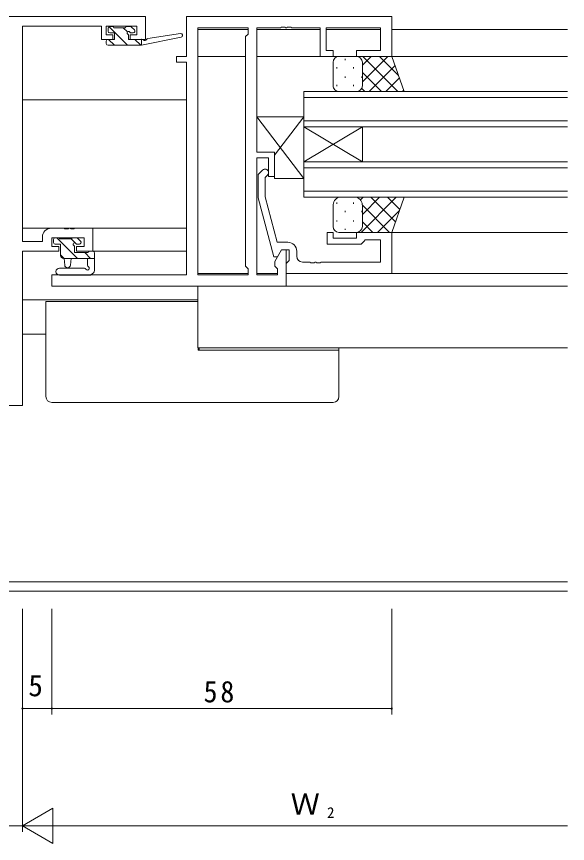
# Model space of a CAD drawing. Units: millimetres on the paper. Extents: x -420 to 373, y -297 to 267.
# Drawn here: x 136.3 to 230.3, y -20.1 to 120.9 of the extents above; entities that cross this region are included whole.
import ezdxf
from ezdxf.enums import TextEntityAlignment as Align

# ---------------------------------------------------------------- set-up
doc = ezdxf.new("R2010")
doc.units = ezdxf.units.MM
for name, color, linetype, lineweight in [('0-3_YKK_11', 7, 'Continuous', 9), ('0-4_YKK_12', 2, 'Continuous', 9), ('0-5_YKK_13', 4, 'Continuous', 9), ('0-6_YKK_D', 6, 'Continuous', 9)]:
    doc.layers.add(name, color=color, linetype=linetype, lineweight=lineweight)
doc.styles.add('ＭＳ ゴシック', font='')
doc.styles.get('ＭＳ ゴシック').set_extended_font_data('MS Gothic')

msp = doc.modelspace()

# ---------------------------------------------------------------- linework, layer by layer
at = {"layer": '0-3_YKK_11'}
for p, q in [((96.3, 120.946), (158.3, 120.946)), ((158.3, 120.946), (158.3, 117.046)), ((200.3, 120.946), (165.3, 120.946)), ((200.3, 114.146), (200.3, 120.946)), ((150.8, 119.316), (137.3, 119.316)), ((137.3, 119.316), (137.3, 82.576)), ((156.8, 119.316), (151.6, 119.316)), ((156.8, 117.846), (156.8, 119.316)), ((175.8, 119.016), (167.23, 119.016)), ((167.23, 119.016), (167.23, 76.876)), ((167.23, 119.016), (167.23, 76.876)), ((177.3, 97.846), (177.3, 119.016)), ((177.3, 119.016), (181.342, 119.016)), ((188.1, 119.016), (188.1, 114.146)), ((189.1, 115.146), (189.1, 119.016)), ((189.1, 119.016), (198.37, 119.016)), ((198.37, 119.016), (198.37, 115.146)), ((155.7, 117.846), (156.8, 117.846)), ((155.7, 117.046), (155.7, 117.846)), ((158.3, 117.046), (155.7, 117.046)), ((175.37, 78.376), (175.37, 117.516)), ((165.3, 113.146), (165.3, 76.876)), ((188.1, 114.146), (190.3, 114.146)), ((180.3, 97.846), (177.3, 97.846)), ((180.3, 93.646), (180.3, 97.846)), ((177.3, 76.876), (177.3, 96.846)), ((177.3, 96.846), (179.3, 96.846)), ((179.3, 96.846), (179.3, 93.646)), ((178.276, 94.77), (177.5, 93.994)), ((177.5, 93.994), (177.5, 90.049)), ((179.3, 93.646), (180.3, 93.646)), ((177.5, 90.049), (180.207, 79.946)), ((180.78, 82.446), (178.7, 90.207)), ((145.525, 84.726), (146.075, 84.726)), ((149.3, 84.846), (149.3, 80.946)), ((140.7, 82.576), (140.7, 83.346)), ((147.8, 83.216), (142.33, 83.216)), ((190.3, 84.146), (189.3, 84.146)), ((189.3, 84.146), (189.3, 82.146)), ((190.3, 83.146), (190.3, 84.146)), ((200.3, 84.146), (194.3, 84.146)), ((194.3, 84.146), (194.3, 83.146)), ((200.3, 77.146), (200.3, 84.146)), ((137.3, 82.576), (140.7, 82.576)), ((182.6, 82.446), (180.78, 82.446)), ((189.3, 82.146), (195.1, 82.146)), ((194.3, 83.146), (190.3, 83.146)), ((143.5, 80.946), (137.3, 80.946)), ((137.3, 80.946), (137.3, 54.646)), ((143.5, 81.746), (143.5, 80.946)), ((181.5, 81.146), (180.37, 79.189)), ((180.807, 79.946), (181.5, 81.146)), ((182.3, 81.146), (181.5, 81.146)), ((181.5, 81.146), (182.8, 81.146)), ((182.3, 74.946), (182.3, 81.146)), ((182.8, 81.146), (182.8, 79.346)), ((184.1, 80.076), (184.1, 80.946)), ((180.207, 79.946), (180.807, 79.946)), ((188.258, 79.076), (188.075, 78.956)), ((198.37, 79.076), (188.258, 79.076)), ((142.3, 76.876), (142.3, 74.946)), ((165.3, 76.876), (142.3, 76.876)), ((180.8, 76.876), (177.3, 76.876)), ((182.3, 77.146), (200.3, 77.146)), ((142.3, 74.946), (182.3, 74.946)), ((137.3, 54.646), (117.3, 54.646))]:
    msp.add_line(p, q, dxfattribs=at)
for points in [[(165.3, 120.946), (165.3, 114.146), (163.6, 114.146), (163.6, 113.146), (165.3, 113.146)], [(151.6, 119.316), (151.6, 117.846), (152.7, 117.846), (152.7, 117.046), (150.8, 117.046), (150.8, 119.316)], [(175.37, 117.516), (175.8, 117.946), (175.8, 119.016)], [(181.342, 119.016), (181.525, 119.136), (182.075, 119.136), (182.258, 119.016), (182.342, 119.016), (182.525, 119.136), (183.075, 119.136), (183.258, 119.016), (188.1, 119.016)], [(190.3, 114.146), (190.3, 115.146), (189.1, 115.146)], [(198.37, 115.146), (194.3, 115.146), (194.3, 114.146), (200.3, 114.146)], [(178.7, 90.207), (178.7, 93.497), (179.124, 93.922)], [(142.2, 84.846), (144.342, 84.846), (144.525, 84.726), (145.075, 84.726), (145.258, 84.846), (145.342, 84.846), (145.525, 84.726)], [(146.075, 84.726), (146.258, 84.846), (149.3, 84.846)], [(142.33, 83.216), (142.33, 81.746), (143.5, 81.746)], [(146.5, 81.746), (147.8, 81.746), (147.8, 83.216)], [(195.1, 82.146), (195.6, 82.646), (195.8, 82.846), (198.37, 82.846), (198.37, 79.076)], [(149.3, 80.946), (146.5, 80.946), (146.5, 81.746)], [(180.37, 79.189), (180.37, 78.376), (180.8, 77.946), (180.8, 76.876)], [(182.8, 79.346), (182.6, 79.146), (182.3, 78.846), (182.3, 77.146)], [(188.075, 78.956), (187.525, 78.956), (187.342, 79.076), (187.258, 79.076), (187.075, 78.956), (186.525, 78.956), (186.342, 79.076), (185.1, 79.076)], [(167.23, 76.876), (175.8, 76.876), (175.8, 77.946), (175.37, 78.376)]]:
    msp.add_lwpolyline(points, dxfattribs=at)
for centre, radius, start, end in [((178.7, 94.346), 0.6, 314.99998, 135), ((142.2, 83.346), 1.5, 90, 179.99998), ((182.6, 80.946), 1.5, 0, 89.99998), ((185.1, 80.076), 1, 180, 269.99998)]:
    msp.add_arc(centre, radius, start, end, dxfattribs=at)
at = {"layer": '0-4_YKK_12'}
for p, q in [((167.232, 118.746), (175.799, 118.746)), ((177.302, 118.746), (188.099, 118.746)), ((189.102, 118.746), (198.369, 118.746)), ((200.3, 118.746), (230.3, 118.746)), ((167.23, 114.146), (175.37, 114.146)), ((177.3, 114.146), (230.3, 114.146)), ((185.3, 108.146), (185.3, 102.146)), ((230.3, 108.146), (185.3, 108.146)), ((137.3, 106.746), (165.3, 106.746)), ((185.3, 107.146), (230.3, 107.146)), ((230.3, 103.146), (185.3, 103.146)), ((185.3, 102.146), (230.3, 102.146)), ((185.3, 102.146), (195.3, 96.146)), ((185.3, 96.146), (195.3, 102.146)), ((185.3, 102.146), (185.3, 96.146)), ((195.3, 102.146), (195.3, 96.146)), ((185.3, 96.146), (185.3, 90.146)), ((230.3, 96.146), (185.3, 96.146)), ((185.3, 95.146), (230.3, 95.146)), ((230.3, 91.146), (185.3, 91.146)), ((185.3, 90.146), (230.3, 90.146)), ((137.3, 84.846), (165.3, 84.846)), ((200, 84.146), (230.3, 84.146)), ((149, 80.946), (165.3, 80.946)), ((167.232, 77.146), (175.799, 77.146)), ((177.302, 77.146), (180.799, 77.146)), ((182.3, 77.146), (230.3, 77.146)), ((167.23, 74.946), (167.23, 64.446)), ((182, 74.946), (230.3, 74.946)), ((137.3, 72.646), (167.23, 72.646)), ((137.3, 66.767), (141.3, 66.767)), ((167.23, 64.446), (230.3, 64.446)), ((24.3, 24.576), (230.3, 24.576)), ((24.3, 22.946), (230.3, 22.946))]:
    msp.add_line(p, q, dxfattribs=at)
at = {"layer": '0-5_YKK_13'}
for p, q in [((151.9, 118.446), (151.9, 118.946)), ((152.07, 119.216), (155.24, 116.046)), ((152.2, 119.246), (152.7, 119.246)), ((152.9, 119.046), (154.9, 119.046)), ((154.485, 119.046), (155.216, 118.315)), ((155.1, 119.246), (155.7, 119.246)), ((155.912, 119.158), (156.412, 118.658)), ((151.9, 117.046), (153, 117.046)), ((151.995, 117.046), (152.995, 116.046)), ((153, 118.146), (152.2, 118.146)), ((153, 117.046), (153, 118.146)), ((155.4, 117.685), (155.4, 117.046)), ((155.4, 117.046), (157.598, 117.046)), ((156.2, 118.146), (155.861, 118.146)), ((156.485, 117.046), (157.485, 116.046)), ((157.598, 116.046), (164.359, 117.452)), ((157.598, 117.046), (157.685, 117.06)), ((157.598, 116.046), (157.598, 117.046)), ((158.712, 117.219), (164.254, 118.043)), ((151.6, 116.346), (151.6, 116.746)), ((151.9, 116.046), (157.598, 116.046)), ((190.3, 109.146), (190.3, 113.146)), ((191.3, 114.146), (194.3, 114.146)), ((192.38, 113.726), (192.38, 113.526)), ((200.3, 114.146), (194.3, 114.146)), ((195.3, 112.653), (196.793, 114.146)), ((195.3, 109.825), (199.621, 114.146)), ((195.3, 113.146), (195.3, 109.546)), ((195.3, 113.146), (195.3, 109.146)), ((201.373, 108.146), (195.373, 114.146)), ((201.466, 110.881), (198.201, 114.146)), ((202.443, 108.146), (200.3, 114.146)), ((190.965, 112.311), (190.965, 112.111)), ((193.795, 112.311), (193.795, 112.111)), ((198.545, 108.146), (195.3, 111.39)), ((196.45, 108.146), (200.866, 112.562)), ((192.38, 110.696), (192.38, 110.496)), ((195.21, 110.696), (195.21, 110.496)), ((199.278, 108.146), (201.61, 110.478)), ((190.965, 109.281), (190.965, 109.081)), ((193.795, 109.281), (193.795, 109.081)), ((195.716, 108.146), (195.184, 108.678)), ((194.3, 108.146), (191.3, 108.146)), ((194.3, 108.146), (202.443, 108.146)), ((202.107, 108.146), (202.354, 108.394)), ((177.3, 103.846), (177.3, 97.846)), ((185.3, 93.346), (177.3, 103.846)), ((185.3, 103.846), (177.3, 103.846)), ((185.3, 103.846), (180.3, 97.283)), ((185.3, 93.346), (185.3, 103.846)), ((177.3, 97.846), (180.3, 97.846)), ((180.3, 97.846), (180.3, 93.346)), ((180.3, 93.346), (185.3, 93.346)), ((190.965, 89.011), (190.965, 89.211)), ((194.3, 90.146), (191.3, 90.146)), ((193.795, 89.011), (193.795, 89.211)), ((194.3, 90.146), (202.443, 90.146)), ((194.954, 89.68), (195.42, 90.146)), ((195.077, 84.146), (201.077, 90.146)), ((195.3, 87.197), (198.249, 90.146)), ((200.944, 85.948), (196.746, 90.146)), ((201.688, 88.032), (199.574, 90.146)), ((202.443, 90.146), (200.3, 84.146)), ((202.432, 90.116), (202.402, 90.146)), ((190.3, 88.646), (190.3, 85.146)), ((192.38, 87.596), (192.38, 87.796)), ((195.21, 87.596), (195.21, 87.796)), ((199.917, 84.146), (195.3, 88.763)), ((195.3, 85.146), (195.3, 88.646)), ((197.906, 84.146), (201.63, 87.871)), ((190.965, 85.981), (190.965, 86.181)), ((193.795, 85.981), (193.795, 86.181)), ((192.38, 84.566), (192.38, 84.766)), ((195.21, 84.731), (195.21, 84.766)), ((197.089, 84.146), (195.3, 85.935)), ((142.9, 83.216), (143.4, 83.216)), ((143.169, 83.216), (146.669, 79.716)), ((145.9, 83.216), (146.5, 83.216)), ((191.3, 84.146), (194.3, 84.146)), ((200.3, 84.146), (194.3, 84.146)), ((142.6, 82.416), (142.6, 82.916)), ((143.8, 82.116), (142.9, 82.116)), ((143.6, 83.016), (145.7, 83.016)), ((143.8, 80.216), (143.8, 82.116)), ((145.614, 83.016), (146.276, 82.354)), ((147, 82.116), (146.661, 82.116)), ((146.712, 83.128), (147.212, 82.628)), ((147.914, 80.716), (148.914, 79.716)), ((148.7, 80.916), (149.3, 80.916)), ((149.6, 80.616), (149.6, 77.653)), ((143.8, 80.34), (144.424, 79.716)), ((149.6, 79.716), (144.3, 79.716)), ((144.4, 79.716), (144.502, 78.571)), ((145.6, 79.716), (145.498, 78.571)), ((148.4, 78.535), (148.4, 79.716)), ((147.864, 78.046), (143.616, 78.046)), ((148.795, 76.846), (143.616, 76.846)), ((148.985, 76.913), (149.416, 77.266)), ((141.3, 72.346), (142.3, 72.346)), ((141.3, 56.146), (141.3, 72.346)), ((142.3, 72.346), (167.23, 72.346)), ((167.3, 64.446), (167.3, 64.046)), ((167.3, 64.046), (190.3, 64.046)), ((191.3, 64.046), (191.3, 56.146)), ((190.3, 55.146), (142.3, 55.146))]:
    msp.add_line(p, q, dxfattribs=at)
for points in [[(146.2, 81.655), (146.2, 80.716), (148.5, 80.716)], [(167.397, 64.046), (167.421, 64.147), (167.445, 64.446)], [(190.3, 64.046), (191.3, 64.046), (191.3, 64.446)]]:
    msp.add_lwpolyline(points, dxfattribs=at)
for centre, radius, start, end in [((152.2, 118.946), 0.3, 90, 180), ((152.2, 118.446), 0.3, 180, 270), ((152.7, 119.046), 0.2, 0, 90), ((155.1, 119.046), 0.2, 90, 180), ((155.7, 118.946), 0.3, 44.99998, 90), ((156.2, 118.446), 0.3, 270, 44.99998), ((151.9, 116.746), 0.3, 90, 180), ((155.4, 118.146), 0.25, 33.05573, 236.94426), ((155.1, 117.685), 0.3, 0, 56.94426), ((155.861, 118.446), 0.3, 213.05573, 270), ((157.733, 116.764), 0.3, 39.19753, 99.19753), ((158.198, 117.143), 0.3, 219.19753, 338.44934), ((158.756, 116.923), 0.3, 98.44934, 158.44934), ((164.298, 117.746), 0.3, 281.7498, 98.44934), ((151.9, 116.346), 0.3, 180, 270), ((191.3, 113.146), 1, 89.99989, 179.99989), ((194.3, 113.146), 1, 359.99989, 89.99989), ((191.3, 109.146), 1, 179.99989, 269.99989), ((194.3, 109.146), 1, 269.99989, 359.99989), ((191.832, 88.708), 1.534, 110.30881, 182.31169), ((193.768, 88.708), 1.534, 357.68842, 69.69136), ((191.3, 85.146), 1, 180.00009, 270.00009), ((194.3, 85.146), 1, 270.00009, 0.00009), ((142.9, 82.916), 0.3, 90, 180), ((143.4, 83.016), 0.2, 0, 90), ((145.9, 83.016), 0.2, 90, 180), ((146.5, 82.916), 0.3, 44.99998, 90), ((142.9, 82.416), 0.3, 180, 270), ((146.2, 82.116), 0.25, 33.05573, 236.94426), ((145.9, 81.655), 0.3, 0, 56.94426), ((146.661, 82.416), 0.3, 213.05573, 270), ((147, 82.416), 0.3, 270, 44.99998), ((148.7, 80.716), 0.2, 89.99998, 180), ((149.3, 80.616), 0.3, 0, 90), ((144.3, 80.216), 0.5, 180, 270), ((143.616, 77.446), 0.6, 90, 270), ((145, 78.616), 0.5, 185.09206, 354.90793), ((147.864, 77.746), 0.3, 26.74368, 90), ((148.4, 78.016), 0.3, 206.74368, 59.99998), ((148.7, 78.535), 0.3, 180, 239.99998), ((149.1, 77.653), 0.5, 309.23453, 0), ((148.795, 77.146), 0.3, 270, 309.23453), ((142.3, 56.146), 1, 180, 270), ((190.3, 56.146), 1, 270, 0)]:
    msp.add_arc(centre, radius, start, end, dxfattribs=at)
at = {"layer": '0-6_YKK_D'}
for p, q in [((137.3, 19.946), (137.3, 1.946)), ((137.3, 19.946), (137.3, -18.054)), ((137.3, 19.946), (137.3, -18.054)), ((142.3, 19.946), (142.3, 1.946)), ((142.3, 19.946), (142.3, 1.946)), ((200.3, 19.946), (200.3, 1.946)), ((142.3, 2.946), (137.3, 2.946)), ((142.3, 2.946), (200.3, 2.946)), ((137.3, -17.054), (142.496, -14.054)), ((142.496, -20.054), (142.496, -14.054)), ((137.3, -17.054), (142.496, -20.054)), ((143.3, -17.054), (230.3, -17.054))]:
    msp.add_line(p, q, dxfattribs=at)
msp.add_lwpolyline([(117.3, -17.054), (137.3, -17.054), (147.692, -17.054)], dxfattribs=at)
for centre, start, end in [((137.3, 2.946), 0, 180), ((137.3, 2.946), 180, 0), ((142.3, 2.946), 0, 180), ((142.3, 2.946), 0, 180), ((142.3, 2.946), 180, 0), ((142.3, 2.946), 180, 0), ((200.3, 2.946), 0, 180), ((200.3, 2.946), 180, 0)]:
    msp.add_arc(centre, 0.106, start, end, dxfattribs=at)

# ---------------------------------------------------------------- texts
at = {"layer": '0-6_YKK_D', "color": 3, "style": 'ＭＳ ゴシック'}
for s, p in [('5', (138.289, 3.946)), ('Ｗ', (183.048, -16.254))]:
    msp.add_text(s, height=3.666, dxfattribs=at).set_placement(p, align=Align.BOTTOM_LEFT)
at = {"layer": '0-6_YKK_D', "color": 4, "style": 'ＭＳ ゴシック'}
msp.add_text('2', height=1.833, dxfattribs=at).set_placement((189.285, -16.254), align=Align.BOTTOM_LEFT)
at = {"layer": '0-6_YKK_D', "color": 3, "insert": (168.206, 3.946), "char_height": 3.666, "attachment_point": 7, "style": 'ＭＳ ゴシック'}
msp.add_mtext('\\T1.21;\\W0.95;58', dxfattribs=at)

doc.saveas('drawing.dxf')
